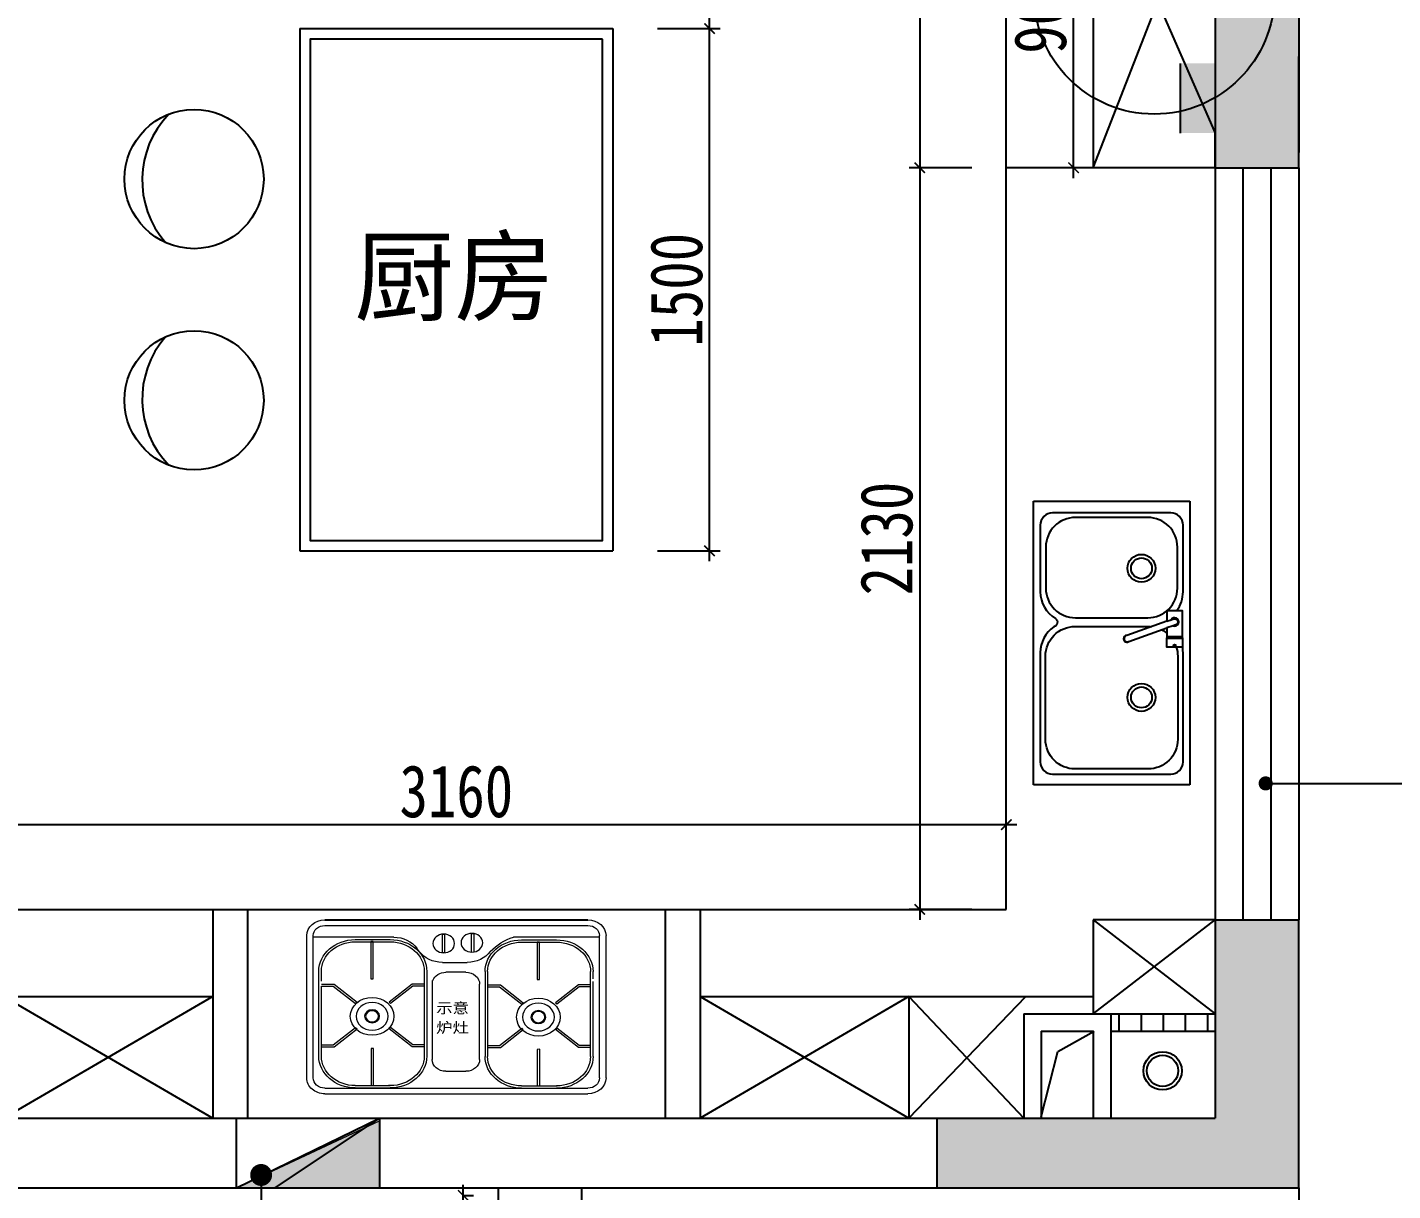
# Model space of a CAD drawing. Header units: millimetres. Extents: x -41640 to 3079702, y -5257903 to 68462.
# Drawn here: x -19734 to -15811, y 37369 to 40711 of the extents above; entities that cross this region are included whole.
import ezdxf

# ---------------------------------------------------------------- set-up
doc = ezdxf.new("R2010")
doc.units = ezdxf.units.MM
doc.header["$LTSCALE"] = 10
doc.linetypes.add('ACAD_ISO04W100', pattern=[30.5, 24, -3, 0.5, -3])
doc.layers.get('0').update_dxf_attribs({"color": 255})
doc.layers.get('Defpoints').update_dxf_attribs({"color": 255})
for name, color, linetype in [('0008原建筑墙柱体', 145, 'Continuous'), ('0013平面家具', 13, 'Continuous'), ('2323', 4, 'Continuous'), ('JIAJU2', 7, 'Continuous'), ('WALL', 255, 'Continuous')]:
    doc.layers.add(name, color=color, linetype=linetype)
for name, color, linetype, lineweight in [('家具细县', 144, 'Continuous', 5), ('标注', 250, 'Continuous', 0), ('轴线', 25, 'ACAD_ISO04W100', 0)]:
    doc.layers.add(name, color=color, linetype=linetype, lineweight=lineweight)
doc.styles.add('(图框)宋体', font='', dxfattribs={"width": 0.8})
doc.styles.add('DIM_FONT', font='SIMPLEX.shx', dxfattribs={"width": 0.8})
doc.styles.get("Standard").update_dxf_attribs({"font": ''})
doc.styles.add('标注', font='', dxfattribs={"height": 60})
doc.styles.add('邓林', font='simhei.ttf')
doc.styles.get('(图框)宋体').set_extended_font_data('SimSun')
doc.styles.get('Standard').set_extended_font_data('SimSun')
doc.styles.get('标注').set_extended_font_data('SimSun')
doc.dimstyles.get("Standard").update_dxf_attribs({"dimtxt": 0.18, "dimasz": 0.18, "dimexe": 0.18, "dimexo": 0.0625, "dimgap": 0.09, "dimtad": 0, "dimtih": 1, "dimtoh": 1, "dimdec": 4, "dimzin": 0, "dimdsep": 46, "dimtxsty": 'Standard', "dimcen": 0.09, "dimadec": 0, "dimazin": 0, "dimtfac": 1, "dimtdec": 4, "dimtofl": 0, "dimtmove": 0, "dimatfit": 3, "dimfxl": 1, "dimtolj": 1, "dimtzin": 0, "dimarcsym": 0})

# ---------------------------------------------------------------- blocks, each defined once
blk = doc.blocks.new('44')
at = {"color": 250}
blk.add_line((1216521.4, -4262082.2), (1216525.6, -4262086.2), dxfattribs=at)
at = {"color": 45}
blk.add_line((1215859.3, -4262397.8), (1216614.5, -4262397.8), dxfattribs=at)
blk.add_line((1215859.3, -4262397.8), (1216614.5, -4262397.8), dxfattribs=at)
at = {"layer": '家具细县', "color": 8}
for p, q in [((1215806.9, -4261943.4), (1215806.9, -4262221.1)), ((1215825.7, -4261943.4), (1215825.7, -4262221.1)), ((1216648.1, -4261943.4), (1216648.1, -4262221.1)), ((1216666.9, -4261943.4), (1216666.9, -4262221.1)), ((1215806.9, -4262221.1), (1215806.9, -4262352.2)), ((1215825.7, -4262221.1), (1215825.7, -4262352.2))]:
    blk.add_line(p, q, dxfattribs=at)
at = {"layer": '家具细县', "color": 250}
for p, q in [((1215825.7, -4261943.4), (1215825.7, -4262221.1)), ((1215859.3, -4261914.2), (1216614.5, -4261914.2)), ((1215946.6, -4261915.1), (1216047.2, -4261915.1)), ((1215946.6, -4261921.5), (1216047.2, -4261921.5)), ((1215991.7, -4262027.7), (1215991.7, -4261922.8)), ((1215998.7, -4261922.8), (1215998.7, -4262028)), ((1216041.7, -4261922.8), (1216048.7, -4261922.8)), ((1216424.2, -4261920.6), (1216524.8, -4261920.6)), ((1216469.4, -4262025.5), (1216469.4, -4261920.6)), ((1216474.2, -4261914.2), (1216574.8, -4261914.2)), ((1216476.3, -4261920.6), (1216476.3, -4262025.8)), ((1216519.4, -4261920.6), (1216526.3, -4261920.6)), ((1216648.1, -4261943.4), (1216648.1, -4262221.1)), ((1216206.7, -4261962.6), (1216264.5, -4261962.6)), ((1215841.7, -4262006.3), (1215841.7, -4262221.1)), ((1215841.7, -4262006.3), (1215841.7, -4262221.1)), ((1215849.1, -4262006.3), (1215849.1, -4262207.3)), ((1215849.1, -4262006.3), (1215849.1, -4262207.3)), ((1215998.7, -4262028), (1215991.7, -4262027.7)), ((1216144.7, -4262221.1), (1216144.7, -4262006.3)), ((1216144.7, -4262221.1), (1216144.7, -4262006.3)), ((1216152, -4262221.1), (1216152, -4262006.3)), ((1216152, -4262221.1), (1216152, -4262006.3)), ((1216167.4, -4262223.8), (1216167.4, -4261996.8)), ((1216167.4, -4262223.8), (1216167.4, -4261996.8)), ((1216303.8, -4261996.8), (1216303.8, -4262212.7)), ((1216303.8, -4261996.8), (1216303.8, -4262212.7)), ((1216319.4, -4262220.2), (1216319.4, -4262005.4)), ((1216319.4, -4262220.2), (1216319.4, -4262005.4)), ((1216326.7, -4262220.2), (1216326.7, -4262005.4)), ((1216326.7, -4262220.2), (1216326.7, -4262005.4)), ((1216476.3, -4262025.8), (1216469.4, -4262025.5)), ((1216622.3, -4262005.4), (1216622.3, -4262220.2)), ((1216622.3, -4262005.4), (1216622.3, -4262220.2)), ((1216629.7, -4262005.4), (1216629.7, -4262220.2)), ((1216629.7, -4262005.4), (1216629.7, -4262220.2)), ((1215849.1, -4262033), (1215885.6, -4262033)), ((1215849.1, -4262038.4), (1215883.2, -4262038.4)), ((1215883.2, -4262038.4), (1215947.5, -4262088.4)), ((1215885.6, -4262033), (1215951.7, -4262084.4)), ((1216109.8, -4262033), (1216043.8, -4262084.4)), ((1216112.2, -4262038.4), (1216047.9, -4262088.4)), ((1216144.7, -4262033), (1216109.8, -4262033)), ((1216144.7, -4262038.4), (1216112.2, -4262038.4)), ((1216326.7, -4262030.8), (1216363.3, -4262030.8)), ((1216326.7, -4262036.3), (1216360.9, -4262036.3)), ((1216360.9, -4262036.3), (1216425.2, -4262086.2)), ((1216363.3, -4262030.8), (1216429.3, -4262082.2)), ((1216587.5, -4262030.8), (1216521.4, -4262082.2)), ((1216589.8, -4262036.3), (1216525.6, -4262086.2)), ((1216622.3, -4262030.8), (1216587.5, -4262030.8)), ((1216622.3, -4262036.3), (1216589.8, -4262036.3)), ((1215947.5, -4262088.4), (1215951.7, -4262084.4)), ((1216043.8, -4262084.4), (1216047.9, -4262088.4)), ((1216425.2, -4262086.2), (1216429.3, -4262082.2)), ((1215883.2, -4262207.3), (1215947.5, -4262157.3)), ((1215883.2, -4262207.3), (1215947.5, -4262157.3)), ((1215885.6, -4262212.8), (1215951.7, -4262161.4)), ((1215885.6, -4262212.8), (1215951.7, -4262161.4)), ((1215951.7, -4262161.4), (1215947.5, -4262157.3)), ((1216047.9, -4262157.3), (1216043.8, -4262161.4)), ((1216109.8, -4262212.8), (1216043.8, -4262161.4)), ((1216109.8, -4262212.8), (1216043.8, -4262161.4)), ((1216112.2, -4262207.3), (1216047.9, -4262157.3)), ((1216112.2, -4262207.3), (1216047.9, -4262157.3)), ((1216360.9, -4262205.1), (1216425.2, -4262155.2)), ((1216360.9, -4262205.1), (1216425.2, -4262155.2)), ((1216363.3, -4262210.6), (1216429.3, -4262159.2)), ((1216363.3, -4262210.6), (1216429.3, -4262159.2)), ((1216429.3, -4262159.2), (1216425.2, -4262155.2)), ((1216525.6, -4262155.2), (1216521.4, -4262159.2)), ((1216587.5, -4262210.6), (1216521.4, -4262159.2)), ((1216587.5, -4262210.6), (1216521.4, -4262159.2)), ((1216589.8, -4262205.1), (1216525.6, -4262155.2)), ((1216589.8, -4262205.1), (1216525.6, -4262155.2)), ((1215825.7, -4262221.1), (1215825.7, -4262352.2)), ((1215841.7, -4262221.1), (1215841.7, -4262249.7)), ((1215841.7, -4262221.1), (1215841.7, -4262249.7)), ((1215849.1, -4262207.3), (1215883.2, -4262207.3)), ((1215849.1, -4262207.3), (1215883.2, -4262207.3)), ((1215849.1, -4262212.8), (1215885.6, -4262212.8)), ((1215849.1, -4262212.8), (1215885.6, -4262212.8)), ((1215849.1, -4262221.1), (1215849.1, -4262249.7)), ((1215849.1, -4262221.1), (1215849.1, -4262249.7)), ((1216144.7, -4262212.8), (1216109.8, -4262212.8)), ((1216144.7, -4262212.8), (1216109.8, -4262212.8)), ((1216144.7, -4262207.3), (1216112.2, -4262207.3)), ((1216144.7, -4262207.3), (1216112.2, -4262207.3)), ((1216144.7, -4262249.7), (1216144.7, -4262221.1)), ((1216144.7, -4262249.7), (1216144.7, -4262221.1)), ((1216152, -4262249.7), (1216152, -4262221.1)), ((1216152, -4262249.7), (1216152, -4262221.1)), ((1216319.4, -4262248.8), (1216319.4, -4262220.2)), ((1216319.4, -4262248.8), (1216319.4, -4262220.2)), ((1216326.7, -4262205.1), (1216360.9, -4262205.1)), ((1216326.7, -4262205.1), (1216360.9, -4262205.1)), ((1216326.7, -4262210.6), (1216363.3, -4262210.6)), ((1216326.7, -4262210.6), (1216363.3, -4262210.6)), ((1216326.7, -4262248.8), (1216326.7, -4262220.2)), ((1216326.7, -4262248.8), (1216326.7, -4262220.2)), ((1216622.3, -4262210.6), (1216587.5, -4262210.6)), ((1216622.3, -4262210.6), (1216587.5, -4262210.6)), ((1216622.3, -4262205.1), (1216589.8, -4262205.1)), ((1216622.3, -4262205.1), (1216589.8, -4262205.1)), ((1216622.3, -4262220.2), (1216622.3, -4262248.8)), ((1216622.3, -4262220.2), (1216622.3, -4262248.8)), ((1216648.1, -4262221.1), (1216648.1, -4262352.2)), ((1216648.1, -4262221.1), (1216648.1, -4262352.2)), ((1215991.3, -4262335.6), (1215991.3, -4262228.6)), ((1215991.3, -4262228.6), (1215998.2, -4262228.6)), ((1215991.3, -4262335.6), (1215991.3, -4262228.6)), ((1215991.3, -4262228.6), (1215998.2, -4262228.6)), ((1215998.2, -4262228.6), (1215998.2, -4262335.6)), ((1215998.2, -4262228.6), (1215998.2, -4262335.6)), ((1216264.5, -4262246.9), (1216206.7, -4262246.9)), ((1216264.5, -4262246.9), (1216206.7, -4262246.9)), ((1216468.9, -4262333.4), (1216468.9, -4262226.5)), ((1216468.9, -4262226.5), (1216475.9, -4262226.5)), ((1216468.9, -4262333.4), (1216468.9, -4262226.5)), ((1216468.9, -4262226.5), (1216475.9, -4262226.5)), ((1216475.9, -4262226.5), (1216475.9, -4262333.4)), ((1216475.9, -4262226.5), (1216475.9, -4262333.4)), ((1216629.7, -4262228.2), (1216629.7, -4262248.8)), ((1216629.7, -4262228.2), (1216629.7, -4262248.8)), ((1216196.6, -4262275.4), (1216268.1, -4262275.4)), ((1216196.6, -4262275.4), (1216268.1, -4262275.4)), ((1215946.6, -4262334.5), (1216047.2, -4262334.5)), ((1215946.6, -4262334.5), (1216047.2, -4262334.5)), ((1215946.6, -4262340.9), (1216047.2, -4262340.9)), ((1215946.6, -4262340.9), (1216047.2, -4262340.9)), ((1215998.2, -4262335.6), (1215991.3, -4262335.6)), ((1215998.2, -4262335.6), (1215991.3, -4262335.6)), ((1216130.3, -4262306.9), (1216123.6, -4262316.1)), ((1216130.3, -4262306.9), (1216123.6, -4262316.1)), ((1216196.1, -4262355.1), (1216196.1, -4262303.5)), ((1216196.1, -4262303.5), (1216204.2, -4262303.5)), ((1216196.1, -4262355.1), (1216196.1, -4262303.5)), ((1216196.1, -4262303.5), (1216204.2, -4262303.5)), ((1216204.2, -4262303.5), (1216204.2, -4262355.1)), ((1216204.2, -4262303.5), (1216204.2, -4262355.1)), ((1216279.7, -4262357.2), (1216279.7, -4262305.7)), ((1216279.7, -4262357.2), (1216279.7, -4262305.7)), ((1216287.7, -4262305.7), (1216287.7, -4262357.2)), ((1216287.7, -4262305.7), (1216287.7, -4262357.2)), ((1216424.2, -4262333.6), (1216524.8, -4262333.6)), ((1216424.2, -4262333.6), (1216524.8, -4262333.6)), ((1216424.2, -4262340), (1216524.8, -4262340)), ((1216424.2, -4262340), (1216524.8, -4262340)), ((1216475.9, -4262333.4), (1216468.9, -4262333.4)), ((1216475.9, -4262333.4), (1216468.9, -4262333.4)), ((1216057.3, -4262347.7), (1215825.7, -4262347.7)), ((1216057.3, -4262347.7), (1215825.7, -4262347.7)), ((1215859.3, -4262381.4), (1216614.5, -4262381.4)), ((1215859.3, -4262381.4), (1216614.5, -4262381.4)), ((1216204.2, -4262355.1), (1216196.1, -4262355.1)), ((1216204.2, -4262355.1), (1216196.1, -4262355.1)), ((1216287.7, -4262357.2), (1216279.7, -4262357.2)), ((1216287.7, -4262357.2), (1216279.7, -4262357.2)), ((1216648.1, -4262347.7), (1216400.6, -4262347.7)), ((1216648.1, -4262347.7), (1216400.6, -4262347.7))]:
    blk.add_line(p, q, dxfattribs=at)
for centre, major_axis, ratio, start_param, end_param in [((1215859.3, -4261943.4), (33.6, 0), 0.869786, 1.570796, 3.141593), ((1215946.6, -4262006.3), (-104.9, 0), 0.869786, 4.712389, 6.283185), ((1215946.6, -4262006.3), (-97.5, 0), 0.869786, 4.712389, 6.283185), ((1216047.2, -4262006.3), (104.9, 0), 0.869786, 0, 1.570796), ((1216047.2, -4262006.3), (97.5, 0), 0.869786, 0, 1.570796), ((1216424.2, -4262005.4), (-104.9, 0), 0.869786, 4.712389, 6.283185), ((1216424.2, -4262005.4), (-97.5, 0), 0.869786, 4.712389, 6.283185), ((1216524.8, -4262005.4), (104.9, 0), 0.869786, 0, 1.570796), ((1216524.8, -4262005.4), (97.5, 0), 0.869786, 0, 1.570796), ((1216614.5, -4261943.4), (33.6, 0), 0.869786, 0, 1.570796), ((1216206.7, -4261996.8), (-39.3, 0), 0.869786, 4.712389, 6.283185), ((1216264.5, -4261996.8), (39.3, 0), 0.869786, 0, 1.570796), ((1215994.9, -4262120.5), (62.7, 0), 0.869786, -1.570796, 4.712389), ((1215994.9, -4262120.5), (62.7, 0), 0.869786, -1.570796, 4.712389), ((1216472.6, -4262118.3), (62.7, 0), 0.869786, -1.570796, 4.712389), ((1216472.6, -4262118.3), (62.7, 0), 0.869786, -1.570796, 4.712389), ((1215994.9, -4262120.5), (45.9, 0), 0.869786, -1.570796, 4.712389), ((1215994.9, -4262120.5), (-21.5, 0), 0.869786, 1.570796326465169, 7.853981633644755), ((1215994.9, -4262120.5), (18.6, 0), 0.869786, -1.570796, 4.712389), ((1216472.6, -4262118.3), (45.9, 0), 0.869786, -1.570796, 4.712389), ((1216472.6, -4262118.3), (-21.5, 0), 0.869786, 1.570796326465169, 7.853981633644755), ((1216472.6, -4262118.3), (18.6, 0), 0.869786, -1.570796, 4.712389), ((1216206.7, -4262212.7), (-39.3, 0), 0.869786, 0.332801, 1.570796), ((1216206.7, -4262212.7), (-39.3, 0), 0.869786, 0.332801, 1.570796), ((1216264.5, -4262212.7), (-39.3, 0), 0.869786, 1.570796, 3.141593), ((1216264.5, -4262212.7), (-39.3, 0), 0.869786, 1.570796, 3.141593), ((1215946.6, -4262249.7), (104.9, 0), 0.869786, 3.141593, 4.712389), ((1215946.6, -4262249.7), (104.9, 0), 0.869786, 3.141593, 4.712389), ((1215946.6, -4262249.7), (97.5, 0), 0.869786, 3.141593, 4.712389), ((1215946.6, -4262249.7), (97.5, 0), 0.869786, 3.141593, 4.712389), ((1216047.2, -4262249.7), (-104.9, 0), 0.869786, 1.570796, 3.141593), ((1216047.2, -4262249.7), (97.5, 0), 0.869786, -1.570796, 0), ((1216047.2, -4262249.7), (-104.9, 0), 0.869786, 1.570796, 3.141593), ((1216047.2, -4262249.7), (97.5, 0), 0.869786, -1.570796, 0), ((1216424.2, -4262248.8), (104.9, 0), 0.869786, 3.141593, 4.712389), ((1216424.2, -4262248.8), (104.9, 0), 0.869786, 3.141593, 4.712389), ((1216424.2, -4262248.8), (97.5, 0), 0.869786, 3.141593, 4.712389), ((1216424.2, -4262248.8), (97.5, 0), 0.869786, 3.141593, 4.712389), ((1216524.8, -4262248.8), (-104.9, 0), 0.869786, 1.570796, 3.141593), ((1216524.8, -4262248.8), (-97.5, 0), 0.869786, 1.570796, 3.141593), ((1216524.8, -4262248.8), (-97.5, 0), 0.869786, 1.570796, 3.141593), ((1216524.8, -4262248.8), (-104.9, 0), 0.869786, 1.570796, 3.141593), ((1216524.8, -4262248.8), (-97.5, 0), 0.869786, 1.570796, 3.141593), ((1216524.8, -4262248.8), (-97.5, 0), 0.869786, 1.570796, 3.141593), ((1216196.6, -4262343.8), (78.6, 0), 0.869786, 1.570796, 2.57278), ((1216196.6, -4262343.8), (78.6, 0), 0.869786, 1.570796, 2.57278), ((1216200.6, -4262329.8), (-31, 0), 0.869786, 1.570796326690488, 7.853981633870075), ((1216200.6, -4262329.8), (-31, 0), 0.869786, 1.570796326690488, 7.853981633870075), ((1216268.1, -4262343.8), (-78.6, 0), 0.869786, 3.710405, 4.712389), ((1216268.1, -4262343.8), (-78.6, 0), 0.869786, 3.710405, 4.712389), ((1216057.3, -4262279.3), (78.6, 0), 0.869786, -1.570796, -0.568812), ((1216057.3, -4262279.3), (78.6, 0), 0.869786, -1.570796, -0.568812), ((1216281.5, -4262331.9), (-31, 0), 0.869786, 1.570796326690488, 7.853981633870075), ((1216281.5, -4262331.9), (-31, 0), 0.869786, 1.570796326690488, 7.853981633870075), ((1216400.6, -4262270.1), (90.3, -58.1), 0.660333, 4.372655, 5.114264), ((1216400.6, -4262270.1), (90.3, -58.1), 0.660333, 4.372655, 5.114264), ((1215859.3, -4262352.2), (33.6, 0), 0.869786, 3.141593, 4.712389), ((1215859.3, -4262352.2), (33.6, 0), 0.869786, 3.141593, 4.712389), ((1216614.5, -4262352.2), (33.6, 0), 0.869786, -1.570796, 0), ((1216614.5, -4262352.2), (33.6, 0), 0.869786, -1.570796, 0)]:
    blk.add_ellipse(centre, major_axis=major_axis, ratio=ratio, start_param=start_param, end_param=end_param, dxfattribs=at)
at = {"layer": '家具细县', "color": 8}
blk.add_ellipse((1215859.3, -4262352.2), major_axis=(-52.4, 0), ratio=0.869786, start_param=0, end_param=1.570796, dxfattribs=at)
at = {"layer": '标注', "color": 45}
for p, q in [((1215859.3, -4261897.8), (1216614.5, -4261897.8)), ((1215806.9, -4261943.4), (1215806.9, -4262221.1)), ((1216666.9, -4261943.4), (1216666.9, -4262221.1)), ((1215806.9, -4262221.1), (1215806.9, -4262352.2)), ((1216666.9, -4262221.1), (1216666.9, -4262352.2)), ((1216666.9, -4262221.1), (1216666.9, -4262352.2))]:
    blk.add_line(p, q, dxfattribs=at)
for centre, major_axis, start_param, end_param in [((1215859.3, -4261943.4), (52.4, 0), 1.570796, 3.141593), ((1216614.5, -4261943.4), (-52.4, 0), 3.141593, 4.712389), ((1215859.3, -4262352.2), (-52.4, 0), 0, 1.570796), ((1216614.5, -4262352.2), (52.4, 0), -1.570796, 0), ((1216614.5, -4262352.2), (52.4, 0), -1.570796, 0)]:
    blk.add_ellipse(centre, major_axis=major_axis, ratio=0.869786, start_param=start_param, end_param=end_param, dxfattribs=at)
at = {"layer": '家具细县', "color": 250, "style": '标注', "text_generation_flag": 4, "width": 1.149708}
for s, p in [('炉灶', (1216179, -4262073.2)), ('示意', (1216179, -4262129.1))]:
    blk.add_text(s, height=30, dxfattribs=at).set_placement(p)
blk = doc.blocks.new('wewegwrhjj')
at = {"layer": 'JIAJU2', "color": 45}
for p, q in [((2634549, -5119342.2, 0), (2634549, -5118527.2, 0)), ((2634549, -5118527.2, 0), (2634999, -5118527.2, 0)), ((2634999, -5118527.2, 0), (2634999, -5119342.2, 0)), ((2634999, -5119342.2, 0), (2634549, -5119342.2, 0))]:
    blk.add_line(p, q, dxfattribs=at)
at = {"layer": 'JIAJU2', "color": 250}
for p, q in [((2634932.5, -5118915.9, 0), (2634977.5, -5118915.9, 0)), ((2634934.5, -5118920.9, 0), (2634975.5, -5118920.9, 0)), ((2634978.5, -5118945.9, 0), (2634978.5, -5118945.9, 0))]:
    blk.add_line(p, q, dxfattribs=at)
at = {"layer": 'JIAJU2', "color": 250, "elevation": 0}
for points in [[(2634960.5, -5118841.9, 0.164578), (2634979, -5118787.2), (2634979, -5118595.9, 0.414214), (2634944, -5118560.9), (2634604, -5118560.9, 0.414214), (2634569, -5118595.9), (2634569, -5118787.2, 0.262458), (2634612.4, -5118864.2, -0.645015), (2634607.9, -5118888.1, 0.246631), (2634569, -5118962.2), (2634569, -5119276.3, 0.414214), (2634604, -5119311.3), (2634944, -5119311.3, 0.414214), (2634979, -5119276.3), (2634979, -5118962.2, 0.045722), (2634977.5, -5118945.9, 0.045722)], [(2634822.5, -5118930.3), (2634823.3, -5118930), (2634932.5, -5118891.4), (2634932.5, -5118915.9, 0.100146), (2634934.5, -5118920.9), (2634931.5, -5118920.9), (2634931.5, -5118945.9), (2634978.5, -5118945.9), (2634978.5, -5118920.9), (2634975.5, -5118920.9, 0.100146), (2634977.5, -5118915.9), (2634977.5, -5118841.9), (2634932.5, -5118841.9), (2634932.5, -5118872.3), (2634817.3, -5118913), (2634816.5, -5118913.3)], [(2634932.5, -5118872.3), (2634944.5, -5118868), (2634952, -5118865.4, -1), (2634958, -5118882.4), (2634950.5, -5118885), (2634932.5, -5118891.4)], [(2634959.6, -5118945.9, -0.078983), (2634963.8, -5118972.2), (2634963.8, -5119211.3, -0.414214), (2634878.8, -5119296.3), (2634668.8, -5119296.3, -0.414214), (2634583.8, -5119211.3), (2634583.8, -5118972.2, -0.414214), (2634668.8, -5118887.2), (2634878.8, -5118887.2, -0.028919), (2634888.6, -5118887.8)], [(2634917.7, -5118896.6, -0.052092), (2634932.5, -5118906.3, -0.052092)]]:
    blk.add_lwpolyline(points, format="xyb", dxfattribs=at)
blk.add_lwpolyline([(2634877.9, -5118862.2, 0.414214), (2634962.9, -5118777.2), (2634962.9, -5118659, 0.414214), (2634877.9, -5118574), (2634669.8, -5118574, 0.414214), (2634584.8, -5118659), (2634584.8, -5118777.2, 0.414214), (2634669.8, -5118862.2)], format="xyb", close=True, dxfattribs=at)
at = {"layer": 'JIAJU2', "color": 250}
for centre, radius in [((2634859.6, -5118720, 0), 40), ((2634859.6, -5118720, 0), 30), ((2634955, -5118942.4, 0), 3.5), ((2634859.6, -5119090.9, 0), 40), ((2634859.6, -5119090.9, 0), 30)]:
    blk.add_circle(centre, radius, dxfattribs=at)
for centre, radius, start, end in [((2634955, -5118873.9, 0), 12, 248.082, 150.9012), ((2634818.2, -5118922.3, 0), 10.1, 118.8082, 280.175), ((2634818.7, -5118922.1, 0), 9.04, 104.446, 294.5372), ((2634815.9, -5118919.1, 0), 6.24, 76.3164, 113.664), ((2634818.4, -5118926.2, 0), 6.24, 285.3191, 322.6668)]:
    blk.add_arc(centre, radius, start, end, dxfattribs=at)
at = {"layer": 'JIAJU2', "color": 45, "style": 'DIM_FONT', "text_generation_flag": 4, "width": 0.6, "flags": 9}
for tag in ['XSIZE', 'YSIZE']:
    blk.add_attdef(tag, (2634999, -5119342.2, 0), '', height=0.5, rotation=90, dxfattribs=at)
blk = doc.blocks.new('_ArchTick')
at = {"color": 0, "linetype": 'ByBlock', "const_width": 0.15}
blk.add_lwpolyline([(-0.5, -0.5), (0.5, 0.5)], dxfattribs=at)
blk = doc.blocks.new('*D593')
at = {"color": 250, "lineweight": -2}
for p, q in [((-17351.1, 45111.9), (-17351.1, 45291.9)), ((-16321.1, 45137), (-16321.1, 45291.9)), ((-17381.1, 45261.9), (-16291.1, 45261.9))]:
    blk.add_line(p, q, dxfattribs=at)
at = {"layer": 'Defpoints', "color": 0, "lineweight": 30}
for p in [(-16321.1, 45261.9), (-16321.1, 45107), (-17351.1, -5248517.4)]:
    blk.add_point(p, dxfattribs=at)
at = {"color": 250, "lineweight": -2, "xscale": 30, "yscale": 30, "zscale": 30, "rotation": 180}
blk.add_blockref('_ArchTick', (-17351.1, 45261.9), dxfattribs=at)
at = {"color": 250, "lineweight": -2, "xscale": 30, "yscale": 30, "zscale": 30}
blk.add_blockref('_ArchTick', (-16321.1, 45261.9), dxfattribs=at)
at = {"color": 45, "insert": (-16836.1, 45356.9), "char_height": 150, "attachment_point": 5, "style": '(图框)宋体', "bg_fill": 3, "box_fill_scale": 1.1, "bg_fill_color": 256, "bg_fill_true_color": 13158600, "bg_fill_transparency": 15141344}
blk.add_mtext('1030', dxfattribs=at)
blk = doc.blocks.new('_Dot')
at = {"color": 0, "linetype": 'ByBlock', "lineweight": -2}
blk.add_line((-0.5, 0), (-1, 0), dxfattribs=at)
at = {"color": 0, "linetype": 'ByBlock', "const_width": 0.5}
blk.add_lwpolyline([(-0.25, 0, 1), (0.25, 0, 1)], format="xyb", close=True, dxfattribs=at)
blk = doc.blocks.new('DOT')
at = {"color": 0, "linetype": 'ByBlock'}
blk.add_line((-0.35, 0), (-1, 0), dxfattribs=at)
at = {"color": 0, "linetype": 'ByBlock', "const_width": 0.35}
blk.add_lwpolyline([(-0.175, 0, 1), (0.175, 0, 1)], format="xyb", close=True, dxfattribs=at)
blk = doc.blocks.new('*D597')
at = {"color": 250, "lineweight": -2}
for p, q in [((-17019.7, 44407), (-17199.7, 44407)), ((-17169.7, 44437), (-17169.7, 40277.4)), ((-17019.7, 40307.4), (-17199.7, 40307.4))]:
    blk.add_line(p, q, dxfattribs=at)
at = {"layer": 'Defpoints', "color": 0, "lineweight": 30}
for p in [(-16921.1, 44407), (-17169.7, 40307.4), (-16921.1, 40307.4)]:
    blk.add_point(p, dxfattribs=at)
at = {"color": 250, "lineweight": -2, "xscale": 30, "yscale": 30, "zscale": 30}
for p, rotation in [((-17169.7, 44407), 90), ((-17169.7, 40307.4), 270)]:
    blk.add_blockref('_ArchTick', p, dxfattribs=dict(at, rotation=rotation))
at = {"color": 45, "insert": (-17264.7, 42357.2), "char_height": 150, "attachment_point": 5, "rotation": 90, "style": '(图框)宋体', "bg_fill": 3, "box_fill_scale": 1.1, "bg_fill_color": 256, "bg_fill_true_color": 13158600, "bg_fill_transparency": 6370652}
blk.add_mtext('4100', dxfattribs=at)
blk = doc.blocks.new('*D598')
at = {"color": 250, "lineweight": -2}
for p, q in [((-17169.7, 40337.4), (-17169.7, 38147)), ((-17019.7, 40307.4), (-17199.7, 40307.4)), ((-17019.7, 38177), (-17199.7, 38177))]:
    blk.add_line(p, q, dxfattribs=at)
at = {"layer": 'Defpoints', "color": 0, "lineweight": 30}
for p in [(-16921.1, 40307.4), (-17169.7, 38177), (-16921.1, 38177)]:
    blk.add_point(p, dxfattribs=at)
at = {"color": 250, "lineweight": -2, "xscale": 30, "yscale": 30, "zscale": 30}
for p, rotation in [((-17169.7, 40307.4), 90), ((-17169.7, 38177), 270)]:
    blk.add_blockref('_ArchTick', p, dxfattribs=dict(at, rotation=rotation))
at = {"color": 45, "insert": (-17264.7, 39242.2), "char_height": 150, "attachment_point": 5, "rotation": 90, "style": '(图框)宋体', "bg_fill": 3, "box_fill_scale": 1.1, "bg_fill_color": 256, "bg_fill_true_color": 13158600, "bg_fill_transparency": 6378944}
blk.add_mtext('2130', dxfattribs=at)
blk = doc.blocks.new('*D466')
at = {"color": 250, "lineweight": -2}
for p, q in [((-16728, 40277.4), (-16728, 41237)), ((-16718, 41207), (-16758, 41207)), ((-16718, 40307.4), (-16758, 40307.4))]:
    blk.add_line(p, q, dxfattribs=at)
at = {"layer": 'Defpoints', "color": 0, "lineweight": 30}
for p in [(-16728, 41207), (-16688, 41207), (-16688, 40307.4, 0)]:
    blk.add_point(p, dxfattribs=at)
at = {"color": 250, "lineweight": -2, "xscale": 30, "yscale": 30, "zscale": 30}
for p, rotation in [((-16728, 41207), 90), ((-16728, 40307.4), 270)]:
    blk.add_blockref('_ArchTick', p, dxfattribs=dict(at, rotation=rotation))
at = {"color": 45, "insert": (-16823, 40757.2), "char_height": 150, "attachment_point": 5, "rotation": 90, "style": '(图框)宋体', "bg_fill": 3, "box_fill_scale": 1.1, "bg_fill_color": 256, "bg_fill_true_color": 13158600, "bg_fill_transparency": 14106264}
blk.add_mtext('900', dxfattribs=at)
blk = doc.blocks.new('*D601')
at = {"color": 250, "lineweight": -2}
for p, q in [((-20081.1, 38270.6), (-20081.1, 38450.6)), ((-16921.1, 38270.6), (-16921.1, 38450.6)), ((-20111.1, 38420.6), (-16891.1, 38420.6))]:
    blk.add_line(p, q, dxfattribs=at)
at = {"layer": 'Defpoints', "color": 0, "lineweight": 30}
for p in [(-16921.1, 38420.6), (-20081.1, 38177), (-16921.1, 38177)]:
    blk.add_point(p, dxfattribs=at)
at = {"color": 250, "lineweight": -2, "xscale": 30, "yscale": 30, "zscale": 30, "rotation": 180}
blk.add_blockref('_ArchTick', (-20081.1, 38420.6), dxfattribs=at)
at = {"color": 250, "lineweight": -2, "xscale": 30, "yscale": 30, "zscale": 30}
blk.add_blockref('_ArchTick', (-16921.1, 38420.6), dxfattribs=at)
at = {"color": 45, "insert": (-18501.1, 38515.6), "char_height": 150, "attachment_point": 5, "style": '(图框)宋体', "bg_fill": 3, "box_fill_scale": 1.1, "bg_fill_color": 256, "bg_fill_true_color": 13158600, "bg_fill_transparency": 14106264}
blk.add_mtext('3160', dxfattribs=at)
blk = doc.blocks.new('*D468')
at = {"color": 250, "lineweight": -2}
for p, q in [((-18481.4, 36725.6), (-18481.4, 37385.6)), ((-18481.4, 37355.6), (-18451.4, 37355.6)), ((-18481.4, 36755.6), (-18451.4, 36755.6))]:
    blk.add_line(p, q, dxfattribs=at)
at = {"layer": 'Defpoints', "color": 0, "lineweight": 30}
for p in [(-18486.1, 37355.6, 0), (-18481.4, 37355.6), (-18486.1, 36755.6, 0)]:
    blk.add_point(p, dxfattribs=at)
at = {"color": 250, "lineweight": -2, "xscale": 30, "yscale": 30, "zscale": 30}
for p, rotation in [((-18481.4, 37355.6), 90), ((-18481.4, 36755.6), 270)]:
    blk.add_blockref('_ArchTick', p, dxfattribs=dict(at, rotation=rotation))
at = {"color": 45, "insert": (-18576.4, 37055.6), "char_height": 150, "attachment_point": 5, "rotation": 90, "style": '(图框)宋体', "bg_fill": 3, "box_fill_scale": 1.1, "bg_fill_color": 256, "bg_fill_true_color": 13158600, "bg_fill_transparency": 14106264}
blk.add_mtext('600', dxfattribs=at)
blk = doc.blocks.new('*D649')
at = {"color": 250, "lineweight": -2}
for p, q in [((-17773.6, 39177), (-17773.6, 40737)), ((-17923.6, 40707), (-17743.6, 40707)), ((-17923.6, 39207), (-17743.6, 39207))]:
    blk.add_line(p, q, dxfattribs=at)
at = {"layer": 'Defpoints', "color": 0, "lineweight": 30}
for p in [(-18051.1, 40707, 0), (-17773.6, 40707), (-18051.1, 39207, 0)]:
    blk.add_point(p, dxfattribs=at)
at = {"color": 250, "lineweight": -2, "xscale": 30, "yscale": 30, "zscale": 30}
for p, rotation in [((-17773.6, 40707), 90), ((-17773.6, 39207), 270)]:
    blk.add_blockref('_ArchTick', p, dxfattribs=dict(at, rotation=rotation))
at = {"color": 45, "insert": (-17868.6, 39957), "char_height": 150, "attachment_point": 5, "rotation": 90, "style": '(图框)宋体', "bg_fill": 3, "box_fill_scale": 1.1, "bg_fill_color": 256, "bg_fill_true_color": 13158600, "bg_fill_transparency": 5537488}
blk.add_mtext('1500', dxfattribs=at)
blk = doc.blocks.new('*D650')
at = {"color": 250, "lineweight": -2}
for p, q in [((-18951.1, 40747.4), (-18951.1, 40927.4)), ((-18051.1, 40747.4), (-18051.1, 40927.4)), ((-18981.1, 40897.4), (-18021.1, 40897.4))]:
    blk.add_line(p, q, dxfattribs=at)
at = {"layer": 'Defpoints', "color": 0, "lineweight": 30}
for p in [(-18051.1, 40897.4), (-18951.1, 40707, 0), (-18051.1, 40707, 0)]:
    blk.add_point(p, dxfattribs=at)
at = {"color": 250, "lineweight": -2, "xscale": 30, "yscale": 30, "zscale": 30, "rotation": 180}
blk.add_blockref('_ArchTick', (-18951.1, 40897.4), dxfattribs=at)
at = {"color": 250, "lineweight": -2, "xscale": 30, "yscale": 30, "zscale": 30}
blk.add_blockref('_ArchTick', (-18051.1, 40897.4), dxfattribs=at)
at = {"color": 45, "insert": (-18501.1, 40992.4), "char_height": 150, "attachment_point": 5, "style": '(图框)宋体', "bg_fill": 3, "box_fill_scale": 1.1, "bg_fill_color": 256, "bg_fill_true_color": 13158600, "bg_fill_transparency": 0}
blk.add_mtext('900', dxfattribs=at)

msp = doc.modelspace()

# ---------------------------------------------------------------- hatches: boundary and pattern name
at = {"layer": '0008原建筑墙柱体'}
for points in [[(-16081.1, 41207), (-16321.1, 41207), (-16321.1, 40351), (-16321.1, 40307), (-16081.1, 40307), (-16081.1, 40627)], [(-16321.1, 40607), (-16421.1, 40607), (-16421.1, 40407), (-16321.1, 40407)], [(-17121.1, 37577), (-17121.1, 37377), (-16081.1, 37377), (-16081.1, 38147), (-16321.1, 38147), (-16321.1, 37577)], [(-18722, 37473.9), (-18722, 37577), (-19132.3, 37377), (-18722, 37377)]]:
    msp.add_hatch(color=252, dxfattribs=at).paths.add_polyline_path(points)

# ---------------------------------------------------------------- linework, layer by layer
at = {"color": 45, "ltscale": 0.5}
for p, q in [((-16921.1, 38177), (-16921.1, 44407)), ((-16671.1, 41207), (-16671.1, 40307.4)), ((-18951.1, 40707, 0), (-18051.1, 40707, 0)), ((-18951.1, 40707, 0), (-18951.1, 39207, 0)), ((-18051.1, 40707, 0), (-18051.1, 39207, 0)), ((-16671.1, 40307.4), (-16921.1, 40307.4)), ((-16321.1, 40307), (-16671.1, 40307.4, 0)), ((-16321.1, 40307), (-16321.1, 38147)), ((-16081.1, 40307), (-16081.1, 38147)), ((-18951.1, 39207, 0), (-18051.1, 39207, 0)), ((-20081.1, 38177), (-16921.1, 38177)), ((-19201.1, 38177), (-19201.1, 37577)), ((-19101.1, 38177), (-19101.1, 37577)), ((-17901.1, 38177), (-17901.1, 37577)), ((-17801.1, 38177), (-17801.1, 37577)), ((-16321.1, 38147), (-16671.1, 38147)), ((-16671.1, 38147), (-16671.1, 37877)), ((-17801.1, 37927), (-16671.1, 37927)), ((-17201.1, 37927), (-17201.1, 37577)), ((-16821.1, 37827), (-16671.1, 37827)), ((-19022, 37377), (-18722, 37577))]:
    msp.add_line(p, q, dxfattribs=at)
at = {"color": 7}
for p, q in [((-16321.1, 41207), (-16321.1, 40351)), ((-16081.1, 41207), (-16081.1, 40351)), ((-16321.1, 40351), (-16321.1, 40307)), ((-16081.1, 40307), (-16081.1, 40351)), ((-16321.1, 38147), (-16321.1, 37577)), ((-16081.1, 37377), (-16081.1, 38147)), ((-16871.1, 37877), (-16871.1, 37577))]:
    msp.add_line(p, q, dxfattribs=at)
at = {"color": 7, "ltscale": 0.5}
for p, q in [((-16421.1, 40407), (-16421.1, 40607)), ((-16081.1, 40307), (-16081.1, 40627)), ((-16321.1, 40307), (-16321.1, 40407)), ((-16321.1, 40307), (-16081.1, 40307)), ((-16321.1, 38147), (-16081.1, 38147)), ((-16871.1, 37877), (-16621.1, 37877)), ((-16621.1, 37877), (-16621.1, 37577)), ((-20681.1, 37577), (-19081.1, 37577)), ((-19132.3, 37377), (-18722, 37577)), ((-19081.1, 37577), (-16321.1, 37577)), ((-18722, 37577), (-18722, 37378.1)), ((-17121.1, 37577), (-17121.1, 37377)), ((-20881.1, 37377), (-19081.1, 37377)), ((-19081.1, 37377), (-16081.1, 37377)), ((-18381.1, 37377), (-18381.1, 37207)), ((-18141.1, 37377), (-18141.1, 37207)), ((-16081.1, 37377), (-16081.1, 35367))]:
    msp.add_line(p, q, dxfattribs=at)
at = {"color": 8, "ltscale": 0.5}
for p, q in [((-16241.1, 40307), (-16241.1, 38147)), ((-16161.1, 40307), (-16161.1, 38147))]:
    msp.add_line(p, q, dxfattribs=at)
at = {"color": 250, "ltscale": 0.5}
for p, q in [((-16671.1, 38147), (-16321.1, 37877)), ((-16671.1, 37877), (-16321.1, 38147)), ((-16772.7, 37768.6, 0), (-16668.5, 37827)), ((-16821.1, 37581.1, 0), (-16772.7, 37768.6, 0))]:
    msp.add_line(p, q, dxfattribs=at)
at = {"color": 45}
for p, q in [((-16821.1, 37827), (-16821.1, 37577)), ((-16671.1, 37827), (-16671.1, 37577))]:
    msp.add_line(p, q, dxfattribs=at)
at = {"color": 250, "ltscale": 0.5}
for points in [[(-16671.1, 40307.4), (-16321.1, 41207)], [(-16671.1, 41207), (-16321.1, 40407)], [(-19201.1, 37927), (-19801.1, 37577)], [(-19801.1, 37927), (-19201.1, 37577)], [(-17201.1, 37927), (-17801.1, 37577)], [(-17801.1, 37927), (-17201.1, 37577)], [(-17201.1, 37927), (-16871.1, 37577)], [(-17201.1, 37577), (-16865.1, 37927)]]:
    msp.add_lwpolyline(points, dxfattribs=at)
at = {"color": 250, "ltscale": 0.5, "elevation": 0}
msp.add_lwpolyline([(-18081.1, 40677), (-18921.1, 40677), (-18921.1, 39237), (-18081.1, 39237)], close=True, dxfattribs=at)
at = {"color": 45, "ltscale": 0.5}
msp.add_lwpolyline([(-20331.1, 38607), (-20331.1, 37927), (-19201.1, 37927)], dxfattribs=at)
at = {"color": 7}
for points in [[(-16621.1, 37877), (-16321.1, 37877)], [(-16621.1, 37827), (-16321.1, 37827)]]:
    msp.add_lwpolyline(points, dxfattribs=at)
at = {"color": 7, "ltscale": 0.5}
msp.add_lwpolyline([(-19132.3, 37377), (-19132.3, 37577)], dxfattribs=at)
at = {"color": 45}
msp.add_circle((-16472.1, 37713.4, 0), 55, dxfattribs=at)
at = {"color": 250}
msp.add_circle((-16472.1, 37713.4, 0), 45, dxfattribs=at)
at = {"layer": '0013平面家具', "color": 45}
for centre in [(-19254.7, 40274.9), (-19254.7, 39639.2)]:
    msp.add_circle(centre, 200, dxfattribs=at)
at = {"layer": '0013平面家具', "color": 250}
for centre, start, end in [((-19130.1, 40271.6), 136.1741, 220.821), ((-19130.1, 39642.5), 139.179, 223.8259)]:
    msp.add_arc(centre, 273.7, start, end, dxfattribs=at)
at = {"layer": '2323', "color": 45}
msp.add_line((-18722, 37577), (-18722, 37378.1), dxfattribs=at)
at = {"layer": '轴线', "color": 45, "linetype": 'ByBlock'}
for p, q in [((-19132.3, 37377), (-18722, 37569.7)), ((-18722, 37378.1), (-18722, 37473.9))]:
    msp.add_line(p, q, dxfattribs=at)

# ---------------------------------------------------------------- block references
at = {"color": 7}
msp.add_blockref('wewegwrhjj', (-2651392.4, 5157876.8, 0), dxfattribs=at)
at = {"color": 7, "xscale": -1, "rotation": 180}
msp.add_blockref('44', (-1234738, -4224250.6), dxfattribs=at)

# ---------------------------------------------------------------- texts
at = {"color": 45, "ltscale": 0.5, "style": '邓林'}
msp.add_text('厨房', height=211.2, dxfattribs=at).set_placement((-18794.8, 39889.7, 0))

# ---------------------------------------------------------------- leaders
at = {"color": 250}
msp.add_leader([(-19062, 37414.2), (-19062, 37025.9), (-19680.2, 37025.9)], dimstyle='Standard', override={"dimtxt": 135, "dimasz": 90, "dimexe": 30, "dimexo": 30, "dimgap": 20, "dimtih": 0, "dimtoh": 0, "dimdec": 0, "dimzin": 8, "dimdsep": 44, "dimtxsty": '(图框)宋体', "dimcen": 0.6, "dimdle": 30, "dimclrd": 250, "dimclre": 250, "dimclrt": 45, "dimtdec": 0, "dimtofl": 1, "dimtmove": 1, "dimldrblk": 'DOT', "dimfxl": 200, "dimfxlon": 1, "dimtfill": 1, "dimtolj": 0, "dimtzin": 8, "dimarcsym": 1}, dxfattribs=at)
at = {"layer": 'WALL', "color": 45, "linetype": 'ByBlock'}
msp.add_leader([(-16175.9, 38538.9), (-12222.6, 38538.9)], dimstyle='Standard', override={"dimtxt": 120, "dimasz": 58, "dimexe": 40, "dimexo": 40, "dimgap": 40, "dimtih": 0, "dimtoh": 0, "dimdec": 0, "dimzin": 8, "dimdsep": 44, "dimcen": 2.5, "dimdle": 20, "dimclrd": 250, "dimclre": 250, "dimclrt": 45, "dimtdec": 0, "dimtofl": 1, "dimtmove": 1, "dimldrblk": 'Dot', "dimfxl": 1.25, "dimtfill": 1, "dimtolj": 0, "dimtzin": 8}, dxfattribs=at)

# ---------------------------------------------------------------- next in the draw order: dimensions: what is measured, and where the dimension line sits
at = {"color": 250}
dim = msp.add_linear_dim(base=(-16321.1, 45261.9), p1=(-17351.1, -5248517.4), p2=(-16321.1, 45107), dimstyle='Standard', override={"dimtxt": 150, "dimasz": 30, "dimexe": 30, "dimexo": 30, "dimgap": 20, "dimtad": 1, "dimtih": 0, "dimtoh": 0, "dimdec": 0, "dimzin": 8, "dimdsep": 44, "dimtxsty": '(图框)宋体', "dimblk": 'ArchTick', "dimcen": 0.6, "dimdle": 30, "dimclrd": 250, "dimclre": 250, "dimclrt": 45, "dimtdec": 0, "dimtofl": 1, "dimtmove": 1, "dimldrblk": 'DOT', "dimfxl": 150, "dimfxlon": 1, "dimtfill": 1, "dimtolj": 0, "dimtzin": 8, "dimarcsym": 1}, dxfattribs=at)
dim.commit()
dim.dimension.update_dxf_attribs({"geometry": '*D593', "text_midpoint": (-16836.1, 45356.9)})
for base, p1, p2, picture, middle in [((-17773.6, 40707), (-18051.1, 39207, 0), (-18051.1, 40707, 0), '*D649', (-17868.6, 39957)), ((-18481.4, 37355.6), (-18486.1, 36755.6, 0), (-18486.1, 37355.6, 0), '*D468', (-18576.4, 37055.6))]:
    dim = msp.add_linear_dim(base=base, p1=p1, p2=p2, angle=90, dimstyle='Standard', override={"dimtxt": 150, "dimasz": 30, "dimexe": 30, "dimexo": 30, "dimgap": 20, "dimtad": 1, "dimtih": 0, "dimtoh": 0, "dimdec": 0, "dimzin": 8, "dimdsep": 44, "dimtxsty": '(图框)宋体', "dimblk": 'ArchTick', "dimcen": 0.6, "dimdle": 30, "dimclrd": 250, "dimclre": 250, "dimclrt": 45, "dimtdec": 0, "dimtofl": 1, "dimtmove": 1, "dimldrblk": 'DOT', "dimfxl": 150, "dimfxlon": 1, "dimtfill": 1, "dimtolj": 0, "dimtzin": 8, "dimarcsym": 1}, dxfattribs=at)
    dim.commit()
    dim.dimension.update_dxf_attribs({"geometry": picture, "text_midpoint": middle})

# ---------------------------------------------------------------- next in the draw order: hatches: boundary and pattern name
h = msp.add_hatch()
h.set_pattern_fill('ANSI31', color=250, scale=20, angle=45, style=0)
h.set_pattern_definition([(90, (-3286655.98, 3454718.95), (-63.5, 1e-14), [])])
h.paths.add_polyline_path([(-16321.1, 37877), (-16621.1, 37877), (-16621.1, 37827), (-16321.1, 37827)])

# ---------------------------------------------------------------- next in the draw order: dimensions: what is measured, and where the dimension line sits
dim = msp.add_linear_dim(base=(-17169.7, 40307.4), p1=(-16921.1, 44407), p2=(-16921.1, 40307.4), angle=90, dimstyle='Standard', override={"dimtxt": 150, "dimasz": 30, "dimexe": 30, "dimexo": 30, "dimgap": 20, "dimtad": 1, "dimtih": 0, "dimtoh": 0, "dimdec": 0, "dimzin": 8, "dimdsep": 44, "dimtxsty": '(图框)宋体', "dimblk": 'ArchTick', "dimcen": 0.6, "dimdle": 30, "dimclrd": 250, "dimclre": 250, "dimclrt": 45, "dimtdec": 0, "dimtofl": 1, "dimtmove": 1, "dimldrblk": 'DOT', "dimfxl": 150, "dimfxlon": 1, "dimtfill": 1, "dimtolj": 0, "dimtzin": 8, "dimarcsym": 1}, dxfattribs=at)
dim.commit()
dim.dimension.update_dxf_attribs({"geometry": '*D597', "text_midpoint": (-17264.7, 42357.2)})
dim = msp.add_linear_dim(base=(-18051.1, 40897.4), p1=(-18951.1, 40707, 0), p2=(-18051.1, 40707, 0), dimstyle='Standard', override={"dimtxt": 150, "dimasz": 30, "dimexe": 30, "dimexo": 30, "dimgap": 20, "dimtad": 1, "dimtih": 0, "dimtoh": 0, "dimdec": 0, "dimzin": 8, "dimdsep": 44, "dimtxsty": '(图框)宋体', "dimblk": 'ArchTick', "dimcen": 0.6, "dimdle": 30, "dimclrd": 250, "dimclre": 250, "dimclrt": 45, "dimtdec": 0, "dimtofl": 1, "dimtmove": 1, "dimldrblk": 'DOT', "dimfxl": 150, "dimfxlon": 1, "dimtfill": 1, "dimtolj": 0, "dimtzin": 8, "dimarcsym": 1}, dxfattribs=at)
dim.commit()
dim.dimension.update_dxf_attribs({"geometry": '*D650', "text_midpoint": (-18501.1, 40992.4)})

# ---------------------------------------------------------------- next in the draw order: dimensions: what is measured, and where the dimension line sits
dim = msp.add_linear_dim(base=(-17169.7, 38177), p1=(-16921.1, 40307.4), p2=(-16921.1, 38177), angle=90, dimstyle='Standard', override={"dimtxt": 150, "dimasz": 30, "dimexe": 30, "dimexo": 30, "dimgap": 20, "dimtad": 1, "dimtih": 0, "dimtoh": 0, "dimdec": 0, "dimzin": 8, "dimdsep": 44, "dimtxsty": '(图框)宋体', "dimblk": 'ArchTick', "dimcen": 0.6, "dimdle": 30, "dimclrd": 250, "dimclre": 250, "dimclrt": 45, "dimtdec": 0, "dimtofl": 1, "dimtmove": 1, "dimldrblk": 'DOT', "dimfxl": 150, "dimfxlon": 1, "dimtfill": 1, "dimtolj": 0, "dimtzin": 8, "dimarcsym": 1}, dxfattribs=at)
dim.commit()
dim.dimension.update_dxf_attribs({"geometry": '*D598', "text_midpoint": (-17264.7, 39242.2)})

# ---------------------------------------------------------------- next in the draw order: dimensions: what is measured, and where the dimension line sits
dim = msp.add_linear_dim(base=(-16728, 41207), p1=(-16688, 40307.4, 0), p2=(-16688, 41207), angle=90, dimstyle='Standard', override={"dimtxt": 150, "dimasz": 30, "dimexe": 30, "dimexo": 30, "dimgap": 20, "dimtad": 1, "dimtih": 0, "dimtoh": 0, "dimdec": 0, "dimzin": 8, "dimdsep": 44, "dimtxsty": '(图框)宋体', "dimblk": 'ArchTick', "dimcen": 0.6, "dimdle": 30, "dimclrd": 250, "dimclre": 250, "dimclrt": 45, "dimtdec": 0, "dimtofl": 1, "dimtmove": 1, "dimldrblk": 'DOT', "dimfxl": 150, "dimfxlon": 1, "dimtfill": 1, "dimtolj": 0, "dimtzin": 8, "dimarcsym": 1}, dxfattribs=at)
dim.commit()
dim.dimension.update_dxf_attribs({"geometry": '*D466', "text_midpoint": (-16823, 40757.2)})
dim = msp.add_linear_dim(base=(-16921.1, 38420.6), p1=(-20081.1, 38177), p2=(-16921.1, 38177), dimstyle='Standard', override={"dimtxt": 150, "dimasz": 30, "dimexe": 30, "dimexo": 30, "dimgap": 20, "dimtad": 1, "dimtih": 0, "dimtoh": 0, "dimdec": 0, "dimzin": 8, "dimdsep": 44, "dimtxsty": '(图框)宋体', "dimblk": 'ArchTick', "dimcen": 0.6, "dimdle": 30, "dimclrd": 250, "dimclre": 250, "dimclrt": 45, "dimtdec": 0, "dimtofl": 1, "dimtmove": 1, "dimldrblk": 'DOT', "dimfxl": 150, "dimfxlon": 1, "dimtfill": 1, "dimtolj": 0, "dimtzin": 8, "dimarcsym": 1}, dxfattribs=at)
dim.commit()
dim.dimension.update_dxf_attribs({"geometry": '*D601', "text_midpoint": (-18501.1, 38515.6)})

# ---------------------------------------------------------------- next in the draw order: linework, layer by layer
at = {"color": 7, "ltscale": 0.5}
msp.add_circle((-16496.1, 40807), 345.7, dxfattribs=at)

doc.saveas('drawing.dxf')
